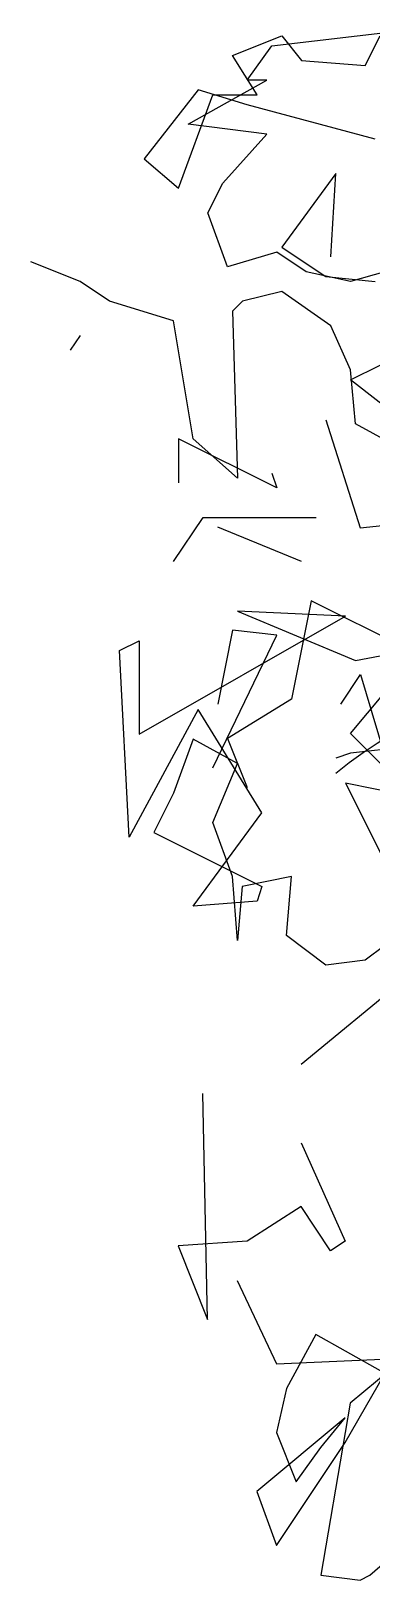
# Model space of a CAD drawing. Header units: millimetres. Extents: x 284148 to 331264, y 78716 to 101523.
# Drawn here: x 296415 to 296611, y 97727 to 98618 of the extents above; entities that cross this region are included whole.
import ezdxf

# ---------------------------------------------------------------- set-up
doc = ezdxf.new("R2010")
doc.units = ezdxf.units.MM

# ---------------------------------------------------------------- blocks, each defined once
blk = doc.blocks.new('A$C6C9D438F')
for p, q in [((138.46, 1311.45), (211.93, 1319.92)), ((115.85, 1305.8), (144.11, 1317.09)), ((124.33, 1291.68), (138.46, 1311.45)), ((144.11, 1317.09), (155.41, 1302.98)), ((192.15, 1300.15), (200.63, 1317.09)), ((129.98, 1283.21), (115.85, 1305.8)), ((155.41, 1302.98), (192.15, 1300.15)), ((90.42, 1266.27), (135.63, 1291.68)), ((135.63, 1291.68), (124.33, 1291.68)), ((96.07, 1286.03), (64.99, 1246.51)), ((84.77, 1229.56), (104.55, 1283.21)), ((124.33, 1277.56), (96.07, 1286.03)), ((104.55, 1283.21), (129.98, 1283.21)), ((197.8, 1257.8), (124.33, 1277.56)), ((135.63, 1260.62), (90.42, 1266.27)), ((110.2, 1232.39), (135.63, 1260.62)), ((64.99, 1246.51), (84.77, 1229.56)), ((175.19, 1238.03), (144.11, 1195.68)), ((172.37, 1190.04), (175.19, 1238.03)), ((101.73, 1215.45), (110.2, 1232.39)), ((113.03, 1184.39), (101.73, 1215.45)), ((144.11, 1195.68), (161.07, 1184.39)), ((28.26, 1175.92), (0, 1187.21)), ((141.29, 1192.86), (113.03, 1184.39)), ((158.24, 1181.56), (141.29, 1192.86)), ((161.07, 1184.39), (169.54, 1178.74)), ((45.21, 1164.62), (28.26, 1175.92)), ((183.67, 1175.92), (158.24, 1181.56)), ((169.54, 1178.74), (197.8, 1175.92)), ((203.45, 1181.56), (183.67, 1175.92)), ((144.11, 1170.27), (121.51, 1164.62)), ((172.37, 1150.51), (144.11, 1170.27)), ((81.95, 1153.33), (45.21, 1164.62)), ((121.51, 1164.62), (115.85, 1158.98)), ((115.85, 1158.98), (118.68, 1062.98)), ((93.25, 1085.57), (81.95, 1153.33)), ((183.67, 1125.09), (172.37, 1150.51)), ((28.26, 1144.86), (22.61, 1136.39)), ((183.67, 1119.45), (200.63, 1127.92)), ((186.5, 1094.04), (183.67, 1125.09)), ((248.66, 1068.62), (183.67, 1119.45)), ((169.48, 1096.51), (189.26, 1034.39)), ((217.58, 1077.1), (186.5, 1094.04)), ((141.29, 1057.33), (84.77, 1085.57)), ((84.77, 1085.57), (84.77, 1060.15)), ((118.68, 1062.98), (93.25, 1085.57)), ((138.46, 1065.8), (141.29, 1057.33)), ((81.95, 1014.98), (98.9, 1040.39)), ((98.9, 1040.39), (163.89, 1040.39)), ((155.41, 1014.98), (107.38, 1034.74)), ((189.26, 1034.39), (242.95, 1040.04)), ((161.07, 992.39), (149.76, 935.92)), ((240.19, 952.86), (161.07, 992.39)), ((62.1, 915.8), (180.78, 983.57)), ((180.78, 983.57), (118.61, 986.39)), ((118.61, 986.39), (186.43, 958.16)), ((104.55, 896.39), (141.29, 972.63)), ((115.85, 975.45), (107.38, 933.1)), ((141.29, 972.63), (115.85, 975.45)), ((50.8, 963.8), (62.1, 969.45)), ((56.45, 856.51), (50.8, 963.8)), ((62.1, 969.45), (62.1, 915.8)), ((186.43, 958.16), (245.77, 969.45)), ((178.02, 933.1), (189.32, 950.04)), ((183.67, 916.16), (211.93, 950.04)), ((189.32, 950.04), (206.28, 893.57)), ((149.76, 935.92), (113.03, 913.33)), ((96.01, 929.92), (56.45, 856.51)), ((132.74, 870.63), (96.01, 929.92)), ((93.18, 912.98), (81.88, 881.92)), ((118.61, 898.86), (93.18, 912.98)), ((113.03, 913.33), (124.33, 885.1)), ((206.28, 893.57), (183.67, 916.16)), ((234.53, 910.51), (183.67, 904.86)), ((183.67, 904.86), (175.19, 902.04)), ((104.49, 864.98), (118.61, 898.86)), ((81.88, 881.92), (70.58, 859.33)), ((180.78, 887.57), (206.21, 836.75)), ((237.29, 876.28), (180.78, 887.57)), ((93.18, 816.98), (132.74, 870.63)), ((115.79, 833.92), (104.49, 864.98)), ((70.58, 859.33), (132.74, 828.28)), ((118.61, 797.22), (115.79, 833.92)), ((121.44, 828.28), (118.61, 797.22)), ((149.7, 833.92), (121.44, 828.28)), ((132.74, 828.28), (129.92, 819.81)), ((146.87, 800.04), (149.7, 833.92)), ((129.92, 819.81), (93.18, 816.98)), ((169.48, 783.1), (146.87, 800.04)), ((203.39, 794.39), (192.08, 785.92)), ((192.08, 785.92), (169.48, 783.1)), ((155.23, 726.1), (220.22, 779.74)), ((101.54, 579.28), (98.72, 709.16)), ((155.23, 680.92), (180.66, 624.45)), ((155.23, 644.22), (124.15, 624.45)), ((172.19, 618.8), (155.23, 644.22)), ((124.15, 624.45), (84.59, 621.63)), ((180.66, 624.45), (172.19, 618.8)), ((84.59, 621.63), (101.54, 579.28)), ((118.5, 601.86), (141.1, 553.86)), ((180.66, 508.69), (225.88, 587.75)), ((251.31, 587.75), (183.49, 531.28)), ((163.71, 570.81), (146.76, 539.75)), ((228.7, 534.1), (163.71, 570.81)), ((141.1, 553.86), (206.1, 556.69)), ((146.76, 539.75), (141.1, 514.34)), ((183.49, 531.28), (180.66, 514.34)), ((180.66, 522.81), (129.8, 480.45)), ((166.54, 505.86), (180.66, 522.81)), ((141.1, 514.34), (152.41, 486.1)), ((141.1, 449.39), (180.66, 508.69)), ((180.66, 514.34), (166.54, 432.45)), ((152.41, 486.1), (166.54, 505.86)), ((129.8, 480.45), (141.1, 449.39)), ((194.79, 432.45), (217.4, 452.22)), ((166.54, 432.45), (189.14, 429.63)), ((189.14, 429.63), (194.79, 432.45))]:
    blk.add_line(p, q)
blk.add_arc((363.25, 658.93), 300.46, 69.96692, 128.76291)

msp = doc.modelspace()

# ---------------------------------------------------------------- block references
msp.add_blockref('A$C6C9D438F', (296415.44, 97297.7))

doc.saveas('drawing.dxf')
